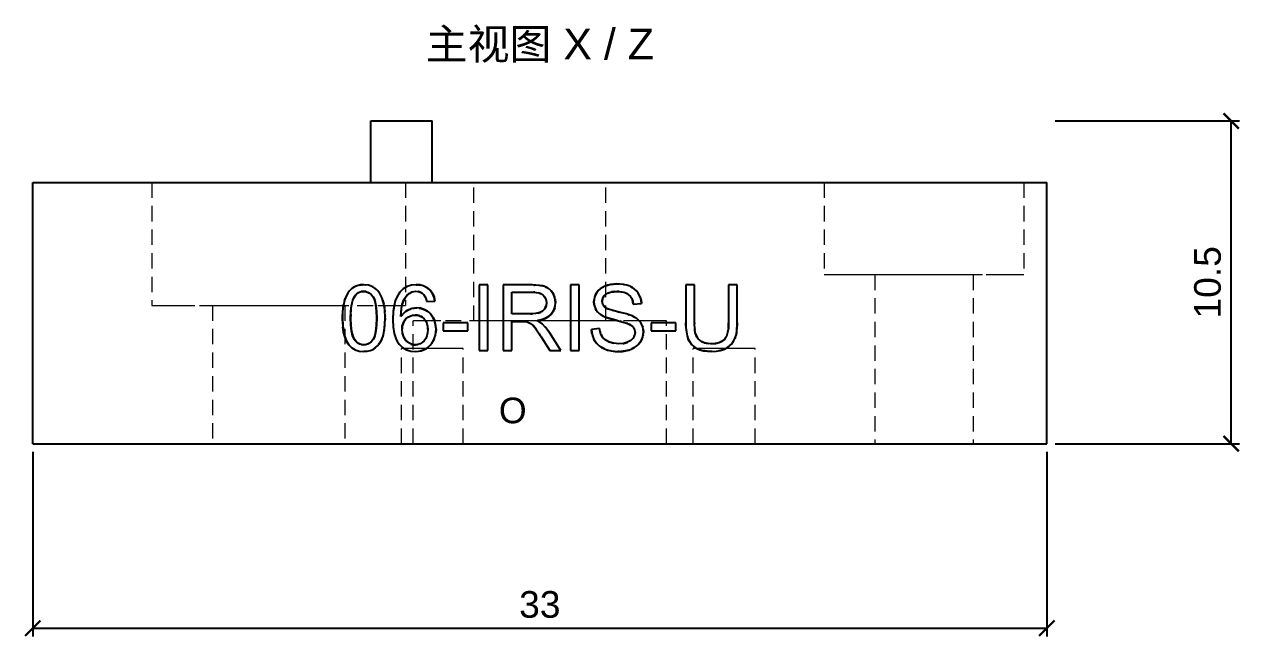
# Model space of a CAD drawing. Header units: millimetres. Extents: x 6 to 223, y 21 to 91.
# Drawn here: x 36.89 to 76.44, y 51.81 to 71.73 of the extents above; entities that cross this region are included whole.
import ezdxf
from ezdxf.enums import TextEntityAlignment as Align

# ---------------------------------------------------------------- set-up
doc = ezdxf.new("R2010")
doc.units = ezdxf.units.MM
doc.linetypes.add('WP_HIDDEN', pattern=[2.3, 1.5, -0.8])
for name, color, linetype, lineweight in [('ANNOTATIONS', 7, 'CONTINUOUS', 18), ('DIMENSIONS', 7, 'CONTINUOUS', 18), ('HIDDEN', 7, 'WP_HIDDEN', 13), ('VISIBLE', 7, 'CONTINUOUS', 25)]:
    doc.layers.add(name, color=color, linetype=linetype, lineweight=lineweight)
doc.styles.add('CJK', font='Arial Unicode.ttf')
doc.styles.add('OpenSansCondensed-Light', font='OpenSansCondensed-Light.ttf')
doc.dimstyles.new('EZDXF', dxfattribs={"dimtxt": 0.25, "dimasz": 0.175, "dimexe": 0.375, "dimexo": 0.125, "dimgap": 0.1, "dimtad": 1, "dimlfac": 100, "dimzin": 12, "dimdsep": 46, "dimtxsty": 'OpenSansCondensed-Light', "dimblk": 'ARCHTICK', "dimcen": 2.5, "dimazin": 3, "dimtfac": 0.5, "dimtmove": 2, "dimatfit": 3})

# ---------------------------------------------------------------- blocks, each defined once
blk = doc.blocks.new('_ARCHTICK')
at = {"color": 0, "linetype": 'BYBLOCK', "const_width": 0.15}
blk.add_lwpolyline([(-0.5, -0.5), (0.5, 0.5)], dxfattribs=at)

msp = doc.modelspace()

# ---------------------------------------------------------------- linework, layer by layer
at = {"layer": 'HIDDEN', "ltscale": 0.333333}
for p, q in [((41.04167, 66.58333), (41.04167, 62.58333)), ((48.16667, 66.58333), (50.16667, 66.58333)), ((49.29167, 66.58333), (49.29167, 62.58333)), ((51.51667, 62.08333), (51.51667, 66.58333)), ((55.81667, 62.08333), (55.81667, 66.58333)), ((62.91667, 66.58333), (62.91667, 63.58333)), ((69.41667, 66.58333), (69.41667, 63.58333)), ((64.56667, 63.58333), (64.56667, 58.08333)), ((67.76667, 63.58333), (67.76667, 58.08333)), ((43.01667, 62.58333), (43.01667, 58.08333)), ((47.31667, 62.58333), (47.31667, 58.08333)), ((49.54167, 58.08333), (49.54167, 62.08333)), ((57.79167, 58.08333), (57.79167, 62.08333)), ((49.16167, 58.08333), (49.16167, 61.18333)), ((51.17167, 58.08333), (51.17167, 61.18333)), ((58.66167, 58.08333), (58.66167, 61.18333)), ((60.67167, 58.08333), (60.67167, 61.18333))]:
    msp.add_line(p, q, dxfattribs=at)
for points in [[(41.04167, 66.58333), (41.14509, 66.58333), (41.45017, 66.58333), (41.94161, 66.58333), (42.59477, 66.58333), (43.3769, 66.58333), (44.24877, 66.58333), (45.16667, 66.58333), (46.08457, 66.58333), (46.95644, 66.58333), (47.73856, 66.58333), (48.39172, 66.58333), (48.88316, 66.58333), (49.18824, 66.58333), (49.29167, 66.58333)], [(55.81667, 66.58333), (55.76276, 66.58333), (55.60375, 66.58333), (55.3476, 66.58333), (55.00717, 66.58333), (54.59952, 66.58333), (54.14509, 66.58333), (53.66667, 66.58333), (53.18825, 66.58333), (52.73382, 66.58333), (52.32616, 66.58333), (51.98573, 66.58333), (51.72958, 66.58333), (51.57057, 66.58333), (51.51667, 66.58333)], [(62.91667, 66.58333), (62.99815, 66.58333), (63.23852, 66.58333), (63.62571, 66.58333), (64.14032, 66.58333), (64.75654, 66.58333), (65.44347, 66.58333), (66.16667, 66.58333), (66.88986, 66.58333), (67.57679, 66.58333), (68.19301, 66.58333), (68.70762, 66.58333), (69.09482, 66.58333), (69.33518, 66.58333), (69.41667, 66.58333)], [(62.91667, 63.58333), (62.99815, 63.58333), (63.23852, 63.58333), (63.62571, 63.58333), (64.14032, 63.58333), (64.75654, 63.58333), (65.44347, 63.58333), (66.16667, 63.58333), (66.88986, 63.58333), (67.57679, 63.58333), (68.19301, 63.58333), (68.70762, 63.58333), (69.09482, 63.58333), (69.33518, 63.58333), (69.41667, 63.58333)], [(64.56667, 63.58333), (64.60678, 63.58333), (64.72512, 63.58333), (64.91574, 63.58333), (65.16908, 63.58333), (65.47245, 63.58333), (65.81063, 63.58333), (66.16667, 63.58333), (66.5227, 63.58333), (66.86088, 63.58333), (67.16425, 63.58333), (67.4176, 63.58333), (67.60822, 63.58333), (67.72655, 63.58333), (67.76667, 63.58333)], [(47.33508, 62.81824), (47.40956, 62.96913)], [(47.41402, 62.97617), (47.47742, 63.06041), (47.55064, 63.13096)], [(47.55064, 63.13096), (47.66242, 63.20072), (47.79204, 63.24232)], [(47.85453, 63.03157), (47.75445, 62.99188), (47.67023, 62.91888)], [(47.84665, 63.25082), (47.86707, 63.25287)], [(47.89548, 63.25478), (47.93593, 63.25576)], [(47.93593, 63.25576), (47.9829, 63.25442)], [(47.98942, 63.25401), (48.01803, 63.25155)], [(48.21413, 62.89873), (48.12008, 62.98463), (48.06786, 63.01268), (48.01218, 63.03081)], [(48.0182, 63.25153), (48.13321, 63.22893), (48.23632, 63.18683)], [(48.23632, 63.18683), (48.30217, 63.14561)], [(48.31731, 63.13419), (48.38999, 63.06622)], [(48.44965, 62.98802), (48.53082, 62.82914)], [(48.88355, 62.11513), (48.89779, 62.40246), (48.94051, 62.64771), (48.97255, 62.75456), (49.01171, 62.85088), (49.05799, 62.93668), (49.11139, 63.01196)], [(49.11139, 63.01196), (49.21941, 63.11862), (49.34467, 63.19481), (49.48716, 63.24052), (49.64688, 63.25576)], [(49.36422, 62.93173), (49.36069, 62.92836)], [(49.47734, 63.0097), (49.41179, 62.97133)], [(49.63091, 63.04099), (49.52552, 63.02709)], [(49.70963, 63.03316), (49.63091, 63.04099)], [(49.68735, 63.25482), (49.71889, 63.2527)], [(49.78532, 63.24384), (49.79815, 63.24137)], [(49.79816, 63.24137), (49.8142, 63.23791)], [(49.82726, 63.23477), (49.92013, 63.20307)], [(49.89213, 62.92924), (49.83209, 62.98091)], [(49.9742, 62.76898), (49.91854, 62.89495)], [(50.16969, 62.97893), (50.18069, 62.95888)], [(53.41706, 63.24705), (53.47177, 63.2465)], [(53.46885, 63.01123), (53.42867, 63.01196)], [(53.49052, 63.24603), (53.62112, 63.23805)], [(53.62638, 62.98959), (53.50769, 63.00897)], [(53.77478, 62.91473), (53.70237, 62.96208)], [(53.74367, 63.21996), (53.84952, 63.18973)], [(53.82761, 62.85598), (53.77478, 62.91473)], [(53.9431, 63.14074), (53.9805, 63.1123)], [(54.01742, 63.07748), (54.02691, 63.06722)], [(54.11793, 62.92802), (54.13246, 62.89433)], [(55.43062, 62.76066), (55.44505, 62.83622), (55.47046, 62.90926)], [(55.60621, 63.10051), (55.71215, 63.17554)], [(55.73716, 63.18877), (55.7854, 63.21077)], [(55.81515, 62.94158), (55.74954, 62.87393)], [(55.88946, 62.98579), (55.81515, 62.94158)], [(56.00458, 63.02008), (55.91361, 62.99553)], [(56.18738, 63.03518), (56.08467, 63.03092)], [(56.55816, 62.93215), (56.49766, 62.97222), (56.42575, 63.00247), (56.34243, 63.0229), (56.24771, 63.03352)], [(56.2563, 63.28103), (56.39117, 63.26557)], [(56.41947, 63.26021), (56.59299, 63.20715)], [(56.67951, 62.75061), (56.63039, 62.85237), (56.55816, 62.93215)], [(56.59299, 63.20715), (56.62988, 63.19042)], [(56.66768, 63.17058), (56.78654, 63.08356)], [(56.78842, 63.08177), (56.87089, 62.98294)], [(56.87089, 62.98294), (56.93367, 62.85986)], [(41.04167, 62.58333), (41.14509, 62.58333), (41.45017, 62.58333), (41.94161, 62.58333), (42.59477, 62.58333), (43.3769, 62.58333), (44.24877, 62.58333), (45.16667, 62.58333), (46.08457, 62.58333), (46.95644, 62.58333), (47.73856, 62.58333), (48.39172, 62.58333), (48.88316, 62.58333), (49.18824, 62.58333), (49.29167, 62.58333)], [(43.01667, 62.58333), (43.07057, 62.58333), (43.22958, 62.58333), (43.48573, 62.58333), (43.82616, 62.58333), (44.23382, 62.58333), (44.68825, 62.58333), (45.16667, 62.58333), (45.64509, 62.58333), (46.09952, 62.58333), (46.50717, 62.58333), (46.8476, 62.58333), (47.10375, 62.58333), (47.26276, 62.58333), (47.31667, 62.58333)], [(47.24411, 62.28187), (47.27131, 62.57531)], [(47.27592, 62.60185), (47.30735, 62.73629)], [(47.54119, 62.59224), (47.52269, 62.4515), (47.51268, 62.29003)], [(47.60892, 62.82285), (47.57583, 62.73762), (47.54952, 62.63585)], [(48.53082, 62.82913), (48.55961, 62.74868)], [(48.59135, 62.63052), (48.60786, 62.53611)], [(48.61178, 62.50639), (48.6205, 62.41984)], [(49.17282, 62.55467), (49.15868, 62.46617)], [(49.18111, 62.59318), (49.17317, 62.55643)], [(49.56171, 62.49195), (49.58119, 62.49474)], [(49.65994, 62.49969), (49.7403, 62.49492)], [(49.99081, 62.70576), (49.98125, 62.74439)], [(53.86124, 62.79387), (53.83975, 62.8373)], [(53.86682, 62.55661), (53.88434, 62.66658)], [(53.88434, 62.66658), (53.86872, 62.7729)], [(54.14491, 62.8597), (54.16313, 62.78895)], [(54.17458, 62.66658), (54.16929, 62.58312), (54.15342, 62.5048)], [(55.47478, 62.48068), (55.43737, 62.59157)], [(55.69833, 62.71592), (55.70487, 62.65467), (55.72448, 62.59985)], [(55.74954, 62.87393), (55.70961, 62.79429)], [(56.93729, 62.85003), (56.94366, 62.83132)], [(56.95627, 62.7868), (56.96009, 62.77023)], [(56.9601, 62.77021), (56.96228, 62.75974)], [(48.62339, 62.37971), (48.62404, 62.36923)], [(48.62404, 62.36921), (48.62789, 62.28347)], [(48.62922, 62.22413), (48.6296, 62.16882)], [(49.08962, 61.3235), (49.04132, 61.38841), (48.99947, 61.46305), (48.93507, 61.6415), (48.89643, 61.85886), (48.88355, 62.11513)], [(49.14332, 62.21671), (49.16547, 62.24864)], [(49.15239, 62.40855), (49.14422, 62.26692)], [(49.18165, 62.26986), (49.24748, 62.34124), (49.321, 62.3991)], [(49.6077, 62.26895), (49.52253, 62.26102), (49.44407, 62.23721), (49.37233, 62.19753), (49.3073, 62.14197)], [(49.46633, 62.46869), (49.54244, 62.48854)], [(49.78582, 62.23044), (49.747, 62.24651)], [(49.90374, 62.14197), (49.84447, 62.19512)], [(50.01905, 61.8535), (50.0066, 61.93866), (49.98323, 62.01512), (49.94894, 62.0829), (49.90374, 62.14197)], [(50.07591, 62.33597), (50.10473, 62.30741)], [(53.43295, 62.30967), (53.61771, 62.33427)], [(53.69918, 62.36366), (53.73936, 62.38652)], [(55.60786, 62.31336), (55.54886, 62.36985), (55.50169, 62.43221)], [(55.64254, 62.28677), (55.61234, 62.3097)], [(55.82586, 62.19194), (55.7288, 62.23412)], [(55.88974, 62.46676), (56.02443, 62.42151), (56.20552, 62.37562)], [(56.32645, 62.34724), (56.5472, 62.2872)], [(56.57163, 62.27941), (56.67643, 62.23993)], [(56.67643, 62.23993), (56.76508, 62.19314), (56.84102, 62.14038)], [(56.85332, 62.13026), (56.9507, 62.02298)], [(47.25728, 61.87238), (47.24335, 62.08419)], [(48.59536, 61.73349), (48.56512, 61.60428)], [(48.61941, 61.9154), (48.603, 61.77844)], [(48.62826, 62.07269), (48.61941, 61.91541)], [(49.18395, 61.80893), (49.18999, 61.72254)], [(49.18999, 61.72252), (49.19649, 61.68521)], [(57.79167, 62.08333), (57.68824, 62.08333), (57.38316, 62.08333), (56.89172, 62.08333), (56.23856, 62.08333), (55.45644, 62.08333), (54.58457, 62.08333), (53.66667, 62.08333), (52.74877, 62.08333), (51.8769, 62.08333), (51.09477, 62.08333), (50.44161, 62.08333), (49.95017, 62.08333), (49.64509, 62.08333), (49.54167, 62.08333)], [(49.90229, 61.43162), (49.95435, 61.50436), (49.99153, 61.58907), (50.01385, 61.68576), (50.02128, 61.79442)], [(50.28185, 61.70298), (50.24949, 61.55456)], [(50.25005, 62.06517), (50.27874, 61.94364), (50.2883, 61.81038)], [(55.81667, 62.08333), (55.76276, 62.08333), (55.60375, 62.08333), (55.3476, 62.08333), (55.00717, 62.08333), (54.59952, 62.08333), (54.14509, 62.08333), (53.66667, 62.08333), (53.18825, 62.08333), (52.73382, 62.08333), (52.32616, 62.08333), (51.98573, 62.08333), (51.72958, 62.08333), (51.57057, 62.08333), (51.51667, 62.08333)], [(53.15223, 62.06302), (53.08184, 62.06434)], [(53.17317, 62.06194), (53.16934, 62.06217)], [(53.2007, 62.05974), (53.1968, 62.06012)], [(53.23857, 62.05418), (53.209, 62.05884)], [(53.26462, 62.0468), (53.23857, 62.05418)], [(53.33238, 62.01792), (53.28167, 62.04086)], [(53.43166, 61.94432), (53.367, 61.99758)], [(53.45849, 61.91641), (53.43167, 61.94431)], [(53.65769, 61.64706), (53.55903, 61.79007)], [(53.61529, 62.09366), (53.57524, 62.08755)], [(53.65609, 62.04481), (53.66019, 62.04238)], [(53.66823, 62.03752), (53.68978, 62.02379)], [(53.69419, 62.02084), (53.6942, 62.02083)], [(53.70618, 62.01252), (53.71295, 62.00761)], [(53.74503, 61.98162), (53.83416, 61.89051)], [(53.85885, 61.86182), (53.87638, 61.84046)], [(53.87638, 61.84046), (53.88407, 61.83084)], [(55.61126, 61.82634), (55.62418, 61.74844)], [(55.63341, 61.71119), (55.64615, 61.67087)], [(56.27845, 62.0671), (56.19293, 62.0884)], [(56.48865, 62.00817), (56.33335, 62.05292)], [(56.57265, 61.9744), (56.51825, 61.99758)], [(56.63809, 61.93734), (56.61883, 61.94964)], [(56.68334, 61.90121), (56.67926, 61.90503)], [(56.74357, 61.8161), (56.70981, 61.87205)], [(56.76542, 61.73712), (56.76091, 61.76341)], [(56.9507, 62.02298), (57.00878, 61.90752)], [(57.01948, 61.87327), (57.03323, 61.80684)], [(58.42896, 61.78746), (58.41953, 61.92361)], [(58.48367, 61.52507), (58.4506, 61.64621), (58.42896, 61.78746)], [(58.69967, 61.979), (58.70448, 61.85937)], [(58.71044, 61.79383), (58.73543, 61.65771)], [(59.70402, 61.51085), (59.7394, 61.57352), (59.76758, 61.65035), (59.80235, 61.84649)], [(60.08171, 61.80455), (60.07082, 61.71591)], [(47.45268, 61.30391), (47.42801, 61.33724)], [(47.65763, 61.43958), (47.75066, 61.35362), (47.80206, 61.32545), (47.85674, 61.30715)], [(48.01512, 61.30719), (48.06981, 61.32557), (48.12124, 61.35388), (48.2143, 61.44026)], [(48.41904, 61.30766), (48.32267, 61.20886)], [(48.55268, 61.5644), (48.52026, 61.47975)], [(49.62221, 61.08333), (49.46648, 61.09834), (49.3258, 61.14338), (49.20018, 61.21843), (49.08962, 61.3235)], [(49.21193, 61.62602), (49.24127, 61.55062)], [(49.25959, 61.51476), (49.31704, 61.43394)], [(49.43665, 61.34275), (49.48356, 61.32213)], [(49.69713, 61.30634), (49.77427, 61.33271), (49.84508, 61.37726)], [(50.17553, 61.38992), (50.08191, 61.26763), (49.96469, 61.17476)], [(50.20196, 61.43815), (50.17553, 61.38992)], [(50.24435, 61.53901), (50.23307, 61.50814)], [(53.7131, 61.56223), (53.69121, 61.59605)], [(55.41695, 61.50097), (55.38417, 61.58107), (55.36135, 61.66535)], [(55.42226, 61.49023), (55.42031, 61.49413)], [(55.53399, 61.3298), (55.51442, 61.35164)], [(55.64801, 61.66574), (55.6499, 61.66066)], [(55.65133, 61.65693), (55.65803, 61.64046)], [(55.75323, 61.50078), (55.76845, 61.48704)], [(55.77608, 61.48062), (55.78327, 61.47482)], [(55.78329, 61.47481), (55.7885, 61.47076)], [(55.80244, 61.46047), (55.9131, 61.39897)], [(56.07504, 61.35016), (56.23962, 61.33584)], [(56.23962, 61.33584), (56.38411, 61.34664)], [(56.39845, 61.34906), (56.41289, 61.35177)], [(56.43595, 61.35673), (56.44407, 61.35867)], [(56.52405, 61.38373), (56.62108, 61.43322)], [(56.63037, 61.43961), (56.63369, 61.442)], [(56.72923, 61.54891), (56.74153, 61.57337)], [(56.75231, 61.60084), (56.76785, 61.69719)], [(57.02743, 61.60449), (56.99951, 61.51138)], [(57.03533, 61.65321), (57.02969, 61.616)], [(58.62533, 61.29381), (58.5388, 61.40542)], [(58.79291, 61.5308), (58.82661, 61.4882)], [(58.84116, 61.47315), (58.92795, 61.4084)], [(59.00373, 61.37375), (59.01257, 61.37066)], [(59.14984, 61.34151), (59.23487, 61.33729)], [(60.01851, 61.50853), (59.98406, 61.4345), (59.93988, 61.36633), (59.88598, 61.30402), (59.82237, 61.24756)], [(60.05244, 61.62019), (60.0331, 61.55006)], [(47.93593, 61.08333), (47.79036, 61.09712), (47.66129, 61.13848), (47.54873, 61.20741), (47.45268, 61.30391)], [(48.05431, 61.09218), (48.02154, 61.08784)], [(48.2577, 61.16337), (48.16174, 61.11886), (48.05433, 61.09218)], [(51.17167, 61.18333), (51.14647, 61.18333), (51.07214, 61.18333), (50.95241, 61.18333), (50.79327, 61.18333), (50.60272, 61.18333), (50.3903, 61.18333), (50.16667, 61.18333), (49.94303, 61.18333), (49.73061, 61.18333), (49.54006, 61.18333), (49.38093, 61.18333), (49.26119, 61.18333), (49.18686, 61.18333), (49.16167, 61.18333)], [(49.76781, 61.09772), (49.62221, 61.08333)], [(49.96469, 61.17476), (49.90253, 61.14177)], [(55.66078, 61.22462), (55.60138, 61.26733)], [(55.96985, 61.10754), (55.86425, 61.133), (55.76871, 61.1675)], [(56.2057, 61.08391), (55.9929, 61.10341)], [(56.30829, 61.08461), (56.25268, 61.08333)], [(56.46022, 61.10243), (56.46022, 61.10243)], [(56.66264, 61.16678), (56.56661, 61.12959)], [(56.80569, 61.25252), (56.72784, 61.20035)], [(58.67943, 61.24583), (58.63463, 61.28468)], [(60.67167, 61.18333), (60.64647, 61.18333), (60.57214, 61.18333), (60.45241, 61.18333), (60.29327, 61.18333), (60.10272, 61.18333), (59.8903, 61.18333), (59.66667, 61.18333), (59.44303, 61.18333), (59.23061, 61.18333), (59.04006, 61.18333), (58.88093, 61.18333), (58.76119, 61.18333), (58.68686, 61.18333), (58.66167, 61.18333)], [(58.89899, 61.13233), (58.77049, 61.18637)], [(58.97718, 61.11139), (58.91336, 61.12791)], [(59.49645, 61.10407), (59.38318, 61.08852), (59.25954, 61.08333)], [(59.75657, 61.20161), (59.68311, 61.16219)], [(43.01667, 58.08333), (43.07057, 58.08333), (43.22958, 58.08333), (43.48573, 58.08333), (43.82616, 58.08333), (44.23382, 58.08333), (44.68825, 58.08333), (45.16667, 58.08333), (45.64509, 58.08333), (46.09952, 58.08333), (46.50717, 58.08333), (46.8476, 58.08333), (47.10375, 58.08333), (47.26276, 58.08333), (47.31667, 58.08333)], [(51.17167, 58.08333), (51.14647, 58.08333), (51.07214, 58.08333), (50.95241, 58.08333), (50.79327, 58.08333), (50.60272, 58.08333), (50.3903, 58.08333), (50.16667, 58.08333), (49.94303, 58.08333), (49.73061, 58.08333), (49.54006, 58.08333), (49.38093, 58.08333), (49.26119, 58.08333), (49.18686, 58.08333), (49.16167, 58.08333)], [(57.79167, 58.08333), (57.68824, 58.08333), (57.38316, 58.08333), (56.89172, 58.08333), (56.23856, 58.08333), (55.45644, 58.08333), (54.58457, 58.08333), (53.66667, 58.08333), (52.74877, 58.08333), (51.8769, 58.08333), (51.09477, 58.08333), (50.44161, 58.08333), (49.95017, 58.08333), (49.64509, 58.08333), (49.54167, 58.08333)], [(60.67167, 58.08333), (60.64647, 58.08333), (60.57214, 58.08333), (60.45241, 58.08333), (60.29327, 58.08333), (60.10272, 58.08333), (59.8903, 58.08333), (59.66667, 58.08333), (59.44303, 58.08333), (59.23061, 58.08333), (59.04006, 58.08333), (58.88093, 58.08333), (58.76119, 58.08333), (58.68686, 58.08333), (58.66167, 58.08333)], [(64.56667, 58.08333), (64.60678, 58.08333), (64.72512, 58.08333), (64.91574, 58.08333), (65.16908, 58.08333), (65.47245, 58.08333), (65.81063, 58.08333), (66.16667, 58.08333), (66.5227, 58.08333), (66.86088, 58.08333), (67.16425, 58.08333), (67.4176, 58.08333), (67.60822, 58.08333), (67.72655, 58.08333), (67.76667, 58.08333)]]:
    msp.add_lwpolyline(points, dxfattribs=at)
at = {"layer": 'VISIBLE'}
for p, q in [((48.16667, 66.58333), (48.16667, 68.58333)), ((48.16667, 68.58333), (50.16667, 68.58333)), ((50.16667, 66.58333), (50.16667, 68.58333)), ((37.16667, 58.08333), (37.16667, 66.58333)), ((37.16667, 66.58333), (70.16667, 66.58333)), ((70.16667, 58.08333), (70.16667, 66.58333)), ((51.97313, 63.24705), (51.6916, 63.24705)), ((51.6916, 63.24705), (51.6916, 61.11961)), ((51.97313, 61.11961), (51.97313, 63.24705)), ((53.41706, 63.24705), (52.47379, 63.24705)), ((52.47379, 63.24705), (52.47379, 61.11961)), ((52.75532, 62.30814), (52.75532, 63.01196)), ((52.75532, 63.01196), (53.42867, 63.01196)), ((54.94516, 63.24705), (54.66363, 63.24705)), ((54.66363, 63.24705), (54.66363, 61.11961)), ((54.94516, 61.11961), (54.94516, 63.24705)), ((58.69938, 63.24705), (58.41785, 63.24705)), ((58.41785, 63.24705), (58.41785, 62.0179)), ((58.69938, 62.01935), (58.69938, 63.24705)), ((60.09107, 63.24705), (59.80954, 63.24705)), ((59.80954, 63.24705), (59.80954, 62.01935)), ((60.09107, 62.0179), (60.09107, 63.24705)), ((49.99081, 62.70576), (50.25057, 62.72608)), ((56.70545, 62.6274), (56.97537, 62.64771)), ((53.36047, 62.30814), (52.75532, 62.30814)), ((51.32155, 62.0208), (50.51904, 62.0208)), ((50.51904, 62.0208), (50.51904, 61.75814)), ((50.51904, 61.75814), (51.32155, 61.75814)), ((51.32155, 61.75814), (51.32155, 62.0208)), ((52.75532, 61.11961), (52.75532, 62.06434)), ((52.75532, 62.06434), (53.08184, 62.06434)), ((55.61126, 61.82634), (55.34569, 61.80312)), ((58.09134, 62.0208), (57.28883, 62.0208)), ((57.28883, 62.0208), (57.28883, 61.75814)), ((57.28883, 61.75814), (58.09134, 61.75814)), ((58.09134, 61.75814), (58.09134, 62.0208)), ((53.7131, 61.56223), (53.99464, 61.11961)), ((54.34872, 61.11961), (53.97867, 61.69864)), ((51.6916, 61.11961), (51.97313, 61.11961)), ((52.47379, 61.11961), (52.75532, 61.11961)), ((53.99464, 61.11961), (54.34872, 61.11961)), ((54.66363, 61.11961), (54.94516, 61.11961)), ((37.16667, 58.08333), (70.16667, 58.08333))]:
    msp.add_line(p, q, dxfattribs=at)
for points in [[(47.55064, 63.13096), (47.47807, 63.06115), (47.41543, 62.97836), (47.36275, 62.88313), (47.3199, 62.77614)], [(47.40956, 62.96913), (47.41402, 62.97617)], [(47.93593, 63.25576), (47.82602, 63.24814), (47.72474, 63.22496), (47.63276, 63.1859), (47.55064, 63.13096)], [(47.64569, 62.88716), (47.70362, 62.95355), (47.77107, 63.00136), (47.84772, 63.03004), (47.93303, 63.03953)], [(47.67023, 62.91888), (47.64569, 62.88716)], [(47.79204, 63.24232), (47.84665, 63.25082)], [(47.93303, 63.03953), (47.85453, 63.03157)], [(47.86707, 63.25287), (47.89548, 63.25478)], [(48.01218, 63.03081), (47.93303, 63.03953)], [(47.93303, 63.03953), (48.02101, 63.02866), (48.10159, 62.99592), (48.17419, 62.94167), (48.2385, 62.86684)], [(48.23632, 63.18683), (48.09611, 63.23865), (47.93593, 63.25576)], [(47.9829, 63.25442), (47.98942, 63.25401)], [(48.01803, 63.25155), (48.0182, 63.25153)], [(48.2385, 62.86684), (48.21413, 62.89873)], [(48.44965, 62.98802), (48.35436, 63.10255), (48.23632, 63.18683)], [(48.30217, 63.14561), (48.31731, 63.13419)], [(48.38999, 63.06622), (48.44965, 62.98802)], [(48.58171, 62.67166), (48.52513, 62.84306), (48.44965, 62.98802)], [(49.11139, 63.01196), (49.05267, 62.92795), (49.00369, 62.83332), (48.96408, 62.72948), (48.93325, 62.61777), (48.89509, 62.37568), (48.88355, 62.11513)], [(49.64688, 63.25576), (49.4894, 63.24097), (49.34608, 63.19545), (49.21949, 63.11868), (49.11139, 63.01196)], [(49.21733, 62.70866), (49.25577, 62.78917), (49.30099, 62.85999), (49.353, 62.9208), (49.41179, 62.97133)], [(49.36069, 62.92836), (49.281, 62.83119), (49.21733, 62.70866)], [(49.41179, 62.97133), (49.36422, 62.93173)], [(49.41179, 62.97133), (49.51383, 63.0236), (49.63091, 63.04099)], [(49.52552, 63.02709), (49.47734, 63.0097)], [(49.63091, 63.04099), (49.70533, 63.03403), (49.77383, 63.01306), (49.83616, 62.97807), (49.89213, 62.92924)], [(50.05829, 63.115), (49.9717, 63.17701), (49.87375, 63.22108), (49.76517, 63.2472), (49.64688, 63.25576)], [(49.64688, 63.25576), (49.68735, 63.25482)], [(49.83209, 62.98091), (49.77357, 63.01317), (49.70963, 63.03316)], [(49.71889, 63.2527), (49.78532, 63.24384)], [(49.79815, 63.24137), (49.79816, 63.24137)], [(49.8142, 63.23791), (49.82726, 63.23477)], [(49.89213, 62.92924), (49.94909, 62.8377), (49.99081, 62.70576)], [(49.91854, 62.89495), (49.89213, 62.92924)], [(49.92013, 63.20307), (49.99263, 63.16433), (50.05829, 63.115)], [(50.25057, 62.72608), (50.22701, 62.84195), (50.18722, 62.94599), (50.13094, 63.03725), (50.05829, 63.115)], [(50.05829, 63.115), (50.11957, 63.05163), (50.16969, 62.97893)], [(50.18069, 62.95888), (50.22464, 62.85001), (50.25057, 62.72608)], [(53.84952, 63.18973), (53.76391, 63.21553), (53.66234, 63.23338), (53.41706, 63.24705)], [(53.42867, 63.01196), (53.53644, 63.00618), (53.63084, 62.98839), (53.71062, 62.95801), (53.77478, 62.91473)], [(53.50769, 63.00897), (53.46885, 63.01123)], [(53.47177, 63.2465), (53.49052, 63.24603)], [(53.62112, 63.23805), (53.74367, 63.21996)], [(53.70237, 62.96208), (53.62638, 62.98959)], [(53.77478, 62.91473), (53.82268, 62.86281), (53.85699, 62.804), (53.87753, 62.7385), (53.88434, 62.66658)], [(54.08606, 62.98729), (54.03828, 63.05413), (53.98286, 63.11029), (53.91989, 63.15553), (53.84952, 63.18973)], [(53.84952, 63.18973), (53.9431, 63.14074)], [(53.9805, 63.1123), (54.01742, 63.07748)], [(54.02691, 63.06722), (54.08606, 62.98729)], [(54.17458, 62.66658), (54.16907, 62.75228), (54.15249, 62.83441), (54.1248, 62.9128), (54.08606, 62.98729)], [(54.08606, 62.98729), (54.11793, 62.92802)], [(54.13246, 62.89433), (54.14491, 62.8597)], [(55.51838, 62.99818), (55.47846, 62.92701), (55.44986, 62.85301), (55.43268, 62.77631), (55.42696, 62.69705)], [(55.47046, 62.90926), (55.51838, 62.99818)], [(55.7854, 63.21077), (55.70338, 63.17058), (55.63133, 63.12173), (55.56959, 63.06423), (55.51838, 62.99818)], [(55.51838, 62.99818), (55.60621, 63.10051)], [(55.69833, 62.71592), (55.70566, 62.77965), (55.72767, 62.83863), (55.76427, 62.89264), (55.81515, 62.94158)], [(55.71215, 63.17554), (55.73716, 63.18877)], [(56.17577, 63.28333), (55.97163, 63.26535), (55.87618, 63.24268), (55.7854, 63.21077)], [(55.7854, 63.21077), (55.87565, 63.24252), (55.97079, 63.26519), (56.17577, 63.28333)], [(55.81515, 62.94158), (55.88415, 62.98341), (55.97008, 63.01264), (56.07166, 63.02968), (56.18738, 63.03518)], [(55.91361, 62.99553), (55.88946, 62.98579)], [(56.08467, 63.03092), (56.00458, 63.02008)], [(56.59299, 63.20715), (56.49816, 63.24077), (56.3968, 63.26457), (56.17577, 63.28333)], [(56.17577, 63.28333), (56.2563, 63.28103)], [(56.18738, 63.03518), (56.29992, 63.02905), (56.39998, 63.01017), (56.48639, 62.97798), (56.55816, 62.93215)], [(56.24771, 63.03352), (56.18738, 63.03518)], [(56.39117, 63.26557), (56.41947, 63.26021)], [(56.55816, 62.93215), (56.61482, 62.87397), (56.65823, 62.80343), (56.68837, 62.72102), (56.70545, 62.6274)], [(56.87089, 62.98294), (56.81686, 63.05268), (56.75236, 63.11335), (56.67763, 63.16485), (56.59299, 63.20715)], [(56.62988, 63.19042), (56.66768, 63.17058)], [(56.78654, 63.08356), (56.78842, 63.08177)], [(56.97537, 62.64771), (56.96618, 62.73855), (56.94571, 62.82484), (56.91393, 62.90637), (56.87089, 62.98294)], [(47.3199, 62.77614), (47.28465, 62.64598), (47.26052, 62.50011), (47.24668, 62.34045), (47.24226, 62.16882)], [(47.27131, 62.57531), (47.27592, 62.60185)], [(47.30735, 62.73629), (47.3199, 62.77614)], [(47.3199, 62.77614), (47.33508, 62.81824)], [(47.51073, 62.16882), (47.5175, 62.38698), (47.53993, 62.58491), (47.58152, 62.75485), (47.61059, 62.82634), (47.64569, 62.88716)], [(47.54952, 62.63585), (47.54119, 62.59224)], [(47.64569, 62.88716), (47.60892, 62.82285)], [(48.36113, 62.16882), (48.35346, 62.40945), (48.33047, 62.60599), (48.29215, 62.75846), (48.2385, 62.86684)], [(48.2385, 62.86684), (48.27065, 62.81112), (48.29718, 62.74364), (48.3349, 62.57928), (48.35508, 62.38476), (48.36113, 62.16882)], [(48.53082, 62.82914), (48.53082, 62.82913)], [(48.55961, 62.74868), (48.58171, 62.67166)], [(48.6296, 62.16882), (48.61821, 62.4464), (48.58171, 62.67166)], [(48.58171, 62.67166), (48.59135, 62.63052)], [(48.60786, 62.53611), (48.61178, 62.50639)], [(49.14332, 62.21671), (49.16229, 62.49273), (49.18499, 62.60908), (49.21733, 62.70866)], [(49.17317, 62.55643), (49.17282, 62.55467)], [(49.21733, 62.70866), (49.18111, 62.59318)], [(49.65994, 62.49969), (49.51366, 62.48226), (49.37405, 62.43004)], [(49.58119, 62.49474), (49.65994, 62.49969)], [(50.10473, 62.30741), (50.00867, 62.39112), (49.90196, 62.45153), (49.78535, 62.48774), (49.65994, 62.49969)], [(49.7403, 62.49492), (49.83273, 62.4763), (49.91947, 62.44359), (50.00053, 62.39682), (50.07591, 62.33597)], [(49.98125, 62.74439), (49.9742, 62.76898)], [(53.83975, 62.8373), (53.82761, 62.85598)], [(53.88434, 62.66658), (53.87019, 62.56734), (53.82775, 62.47575)], [(53.82775, 62.47575), (53.86682, 62.55661)], [(53.86872, 62.7729), (53.86124, 62.79387)], [(54.02801, 62.28492), (54.09218, 62.36707), (54.13812, 62.45843), (54.16554, 62.5585), (54.17458, 62.66658)], [(54.15342, 62.5048), (54.1048, 62.38802), (54.02801, 62.28492)], [(54.16313, 62.78895), (54.17458, 62.66658)], [(55.42696, 62.69705), (55.43062, 62.76066)], [(55.42696, 62.69705), (55.44561, 62.55768), (55.50169, 62.43221)], [(55.43737, 62.59157), (55.42696, 62.69705)], [(55.70961, 62.79429), (55.69833, 62.71592)], [(55.78105, 62.52726), (55.74487, 62.56679), (55.71899, 62.61147), (55.70348, 62.66122), (55.69833, 62.71592)], [(55.72448, 62.59985), (55.78105, 62.52726)], [(55.74954, 62.87393), (55.74954, 62.87393)], [(56.20552, 62.37562), (55.93765, 62.44888), (55.8429, 62.48759), (55.78105, 62.52726)], [(55.78105, 62.52726), (55.82467, 62.49716), (55.88974, 62.46676)], [(56.70545, 62.6274), (56.67951, 62.75061)], [(56.93367, 62.85986), (56.93729, 62.85003)], [(56.94366, 62.83132), (56.95627, 62.7868)], [(56.96009, 62.77023), (56.9601, 62.77021)], [(56.96228, 62.75974), (56.97537, 62.64771)], [(47.24226, 62.16882), (47.24411, 62.28187)], [(47.24226, 62.16882), (47.2529, 61.91618), (47.28807, 61.68218), (47.31652, 61.57454), (47.35308, 61.47471), (47.39833, 61.38405), (47.45268, 61.30391)], [(47.24335, 62.08419), (47.24226, 62.16882)], [(47.51268, 62.29003), (47.51073, 62.16882)], [(47.51073, 62.16882), (47.51839, 61.92879), (47.54139, 61.73256), (47.57971, 61.58014), (47.63336, 61.47153)], [(47.63336, 61.47153), (47.60123, 61.52736), (47.57471, 61.59485), (47.53698, 61.75906), (47.51679, 61.95326), (47.51073, 62.16882)], [(48.2385, 61.47225), (48.29215, 61.58109), (48.33047, 61.73347), (48.35346, 61.92938), (48.36113, 62.16882)], [(48.36113, 62.16882), (48.35506, 61.95364), (48.33484, 61.75975), (48.29711, 61.59571), (48.2706, 61.52819), (48.2385, 61.47225)], [(48.55268, 61.5644), (48.58758, 61.69423), (48.61149, 61.83947), (48.62521, 61.99824), (48.6296, 62.16882)], [(48.6205, 62.41984), (48.62339, 62.37971)], [(48.62404, 62.36923), (48.62404, 62.36921)], [(48.62789, 62.28347), (48.62922, 62.22413)], [(48.6296, 62.16882), (48.62826, 62.07269)], [(48.88355, 62.11513), (48.89418, 61.88073), (48.92908, 61.66549), (48.99295, 61.47679), (49.03703, 61.39515), (49.08962, 61.3235)], [(49.37405, 62.43004), (49.30827, 62.39043), (49.24785, 62.34158), (49.14332, 62.21671)], [(49.14422, 62.26692), (49.14332, 62.21671)], [(49.15868, 62.46617), (49.15239, 62.40855)], [(49.16547, 62.24864), (49.18165, 62.26986)], [(49.3073, 62.14197), (49.25333, 62.07354), (49.21479, 61.99522), (49.19166, 61.90702), (49.18395, 61.80893)], [(49.18395, 61.80893), (49.19151, 61.90612), (49.21448, 61.9944), (49.2531, 62.07317), (49.3073, 62.14197)], [(49.3073, 62.14197), (49.37219, 62.19743), (49.44407, 62.23721), (49.5227, 62.26105), (49.6077, 62.26895)], [(49.321, 62.3991), (49.37405, 62.43004)], [(49.37405, 62.43004), (49.46633, 62.46869)], [(49.54244, 62.48854), (49.56171, 62.49195)], [(49.747, 62.24651), (49.68004, 62.26334), (49.6077, 62.26895)], [(49.6077, 62.26895), (49.69285, 62.26107), (49.77083, 62.23726), (49.84122, 62.19748), (49.90374, 62.14197)], [(49.84447, 62.19512), (49.78582, 62.23044)], [(49.90374, 62.14197), (49.9556, 62.07189), (49.99238, 61.99017), (50.01415, 61.89742), (50.02128, 61.79442)], [(50.2883, 61.81038), (50.27722, 61.95336), (50.24319, 62.08488), (50.18562, 62.20331), (50.10473, 62.30741)], [(50.10473, 62.30741), (50.19094, 62.1946), (50.25005, 62.06517)], [(53.66231, 62.34804), (53.53079, 62.3179), (53.36047, 62.30814)], [(53.36047, 62.30814), (53.43295, 62.30967)], [(53.57524, 62.08755), (53.714, 62.11453), (53.83701, 62.15598), (53.94226, 62.21267), (54.02801, 62.28492)], [(54.02801, 62.28492), (53.95091, 62.21861), (53.85642, 62.16463), (53.74455, 62.12298), (53.61529, 62.09366)], [(53.61771, 62.33427), (53.66231, 62.34804)], [(53.82775, 62.47575), (53.75799, 62.39985), (53.66231, 62.34804)], [(53.66231, 62.34804), (53.69918, 62.36366)], [(53.73936, 62.38652), (53.7884, 62.42669), (53.82775, 62.47575)], [(55.50169, 62.43221), (55.47478, 62.48068)], [(55.50169, 62.43221), (55.5442, 62.37515), (55.59636, 62.3231), (55.7288, 62.23412)], [(55.61234, 62.3097), (55.60786, 62.31336)], [(55.7288, 62.23412), (55.64254, 62.28677)], [(55.7288, 62.23412), (55.89658, 62.16769), (56.13949, 62.10134)], [(56.13949, 62.10134), (55.82586, 62.19194)], [(56.13949, 62.10134), (56.37399, 62.04206), (56.51825, 61.99758)], [(56.19293, 62.0884), (56.13949, 62.10134)], [(56.67643, 62.23993), (56.48497, 62.3057), (56.20552, 62.37562)], [(56.20552, 62.37562), (56.32645, 62.34724)], [(56.5472, 62.2872), (56.57163, 62.27941)], [(56.9507, 62.02298), (56.8998, 62.08638), (56.83685, 62.14369), (56.76223, 62.19486), (56.67643, 62.23993)], [(56.84102, 62.14038), (56.85332, 62.13026)], [(47.42801, 61.33724), (47.36749, 61.44273), (47.31887, 61.56709), (47.28213, 61.7103), (47.25728, 61.87238)], [(48.603, 61.77844), (48.59536, 61.73349)], [(48.61941, 61.91541), (48.61941, 61.9154)], [(49.24127, 61.55062), (49.19828, 61.67685), (49.18395, 61.80893)], [(49.18999, 61.72254), (49.18999, 61.72252)], [(50.02128, 61.79442), (50.01408, 61.68737), (49.99206, 61.5907), (49.95484, 61.50522), (49.90229, 61.43162)], [(50.02128, 61.79442), (50.01905, 61.8535)], [(50.20196, 61.43815), (50.23977, 61.526), (50.26677, 61.61744), (50.28294, 61.7123), (50.2883, 61.81038)], [(50.2883, 61.81038), (50.28185, 61.70298)], [(53.08184, 62.06434), (53.23857, 62.05418)], [(53.16934, 62.06217), (53.15223, 62.06302)], [(53.1968, 62.06012), (53.17317, 62.06194)], [(53.209, 62.05884), (53.2007, 62.05974)], [(53.23857, 62.05418), (53.30336, 62.03203), (53.367, 61.99758)], [(53.28167, 62.04086), (53.26462, 62.0468)], [(53.367, 61.99758), (53.33238, 62.01792)], [(53.367, 61.99758), (53.43467, 61.94133), (53.50994, 61.85536)], [(53.43167, 61.94431), (53.43166, 61.94432)], [(53.50994, 61.85536), (53.45849, 61.91641)], [(53.50994, 61.85536), (53.7131, 61.56223)], [(53.55903, 61.79007), (53.50994, 61.85536)], [(53.74503, 61.98162), (53.67318, 62.03446), (53.57524, 62.08755)], [(53.57524, 62.08755), (53.65609, 62.04481)], [(53.66019, 62.04238), (53.66823, 62.03752)], [(53.68978, 62.02379), (53.69419, 62.02084)], [(53.6942, 62.02083), (53.70618, 62.01252)], [(53.71295, 62.00761), (53.74503, 61.98162)], [(53.97867, 61.69864), (53.86578, 61.85347), (53.74503, 61.98162)], [(53.83416, 61.89051), (53.85885, 61.86182)], [(53.87638, 61.84046), (53.87638, 61.84046)], [(53.88407, 61.83084), (53.97867, 61.69864)], [(55.34569, 61.80312), (55.3551, 61.69967), (55.37768, 61.60124), (55.41351, 61.50818), (55.46251, 61.42073)], [(55.36135, 61.66535), (55.34569, 61.80312)], [(55.69905, 61.5644), (55.64242, 61.68169), (55.61126, 61.82634)], [(55.62418, 61.74844), (55.63341, 61.71119)], [(56.33335, 62.05292), (56.27845, 62.0671)], [(56.51825, 61.99758), (56.48865, 62.00817)], [(56.51825, 61.99758), (56.63237, 61.94114), (56.70981, 61.87205)], [(56.61883, 61.94964), (56.57265, 61.9744)], [(56.67926, 61.90503), (56.63809, 61.93734)], [(56.70981, 61.87205), (56.68334, 61.90121)], [(56.70981, 61.87205), (56.75336, 61.79092), (56.76785, 61.69719)], [(56.76091, 61.76341), (56.74357, 61.8161)], [(56.76785, 61.69719), (56.76542, 61.73712)], [(56.942, 61.40042), (56.98442, 61.47649), (57.01485, 61.55528), (57.03314, 61.63665), (57.03923, 61.7204)], [(57.03923, 61.7204), (57.03374, 61.80321), (57.01718, 61.88138), (56.98949, 61.95469), (56.9507, 62.02298)], [(57.00878, 61.90752), (57.01948, 61.87327)], [(57.03323, 61.80684), (57.03923, 61.7204)], [(57.03923, 61.7204), (57.03533, 61.65321)], [(58.41785, 62.0179), (58.42252, 61.86402), (58.4371, 61.72269), (58.46239, 61.59562), (58.49912, 61.48459)], [(58.41953, 61.92361), (58.41785, 62.0179)], [(58.42896, 61.78746), (58.42896, 61.78746)], [(58.7509, 61.61084), (58.72769, 61.68855), (58.71165, 61.7836), (58.69938, 62.01935)], [(58.69938, 62.01935), (58.69967, 61.979)], [(58.70448, 61.85937), (58.71044, 61.79383)], [(59.80954, 62.01935), (59.80244, 61.84754), (59.77951, 61.69641), (59.73844, 61.57141), (59.67748, 61.47806)], [(59.80235, 61.84649), (59.80954, 62.01935)], [(60.01851, 61.50853), (60.05122, 61.61505), (60.07381, 61.73643), (60.09107, 62.0179)], [(60.07082, 61.71591), (60.05244, 61.62019)], [(60.09107, 62.0179), (60.08171, 61.80455)], [(47.63336, 61.47153), (47.65763, 61.43958)], [(47.93593, 61.29811), (47.84914, 61.30905), (47.76946, 61.34195), (47.69743, 61.39644), (47.63336, 61.47153)], [(48.2385, 61.47225), (48.17444, 61.39686), (48.10241, 61.34215), (48.02272, 61.3091), (47.93593, 61.29811)], [(48.2143, 61.44026), (48.2385, 61.47225)], [(48.32267, 61.20886), (48.39518, 61.27897), (48.45767, 61.36199), (48.51014, 61.45736), (48.55268, 61.5644)], [(48.52026, 61.47975), (48.47374, 61.38809), (48.41904, 61.30766)], [(48.56512, 61.60428), (48.55268, 61.5644)], [(49.08962, 61.3235), (49.19982, 61.21871), (49.32643, 61.14309), (49.46798, 61.09804), (49.62221, 61.08333)], [(49.19649, 61.68521), (49.21193, 61.62602)], [(49.24127, 61.55062), (49.25959, 61.51476)], [(49.40163, 61.36269), (49.30988, 61.44212), (49.24127, 61.55062)], [(49.31704, 61.43394), (49.40163, 61.36269)], [(49.40163, 61.36269), (49.43665, 61.34275)], [(49.61785, 61.29811), (49.5071, 61.31428), (49.40163, 61.36269)], [(49.48356, 61.32213), (49.54976, 61.30411), (49.61785, 61.29811)], [(49.90229, 61.43162), (49.84024, 61.37348), (49.77198, 61.33163), (49.69774, 61.30647), (49.61785, 61.29811)], [(49.84508, 61.37726), (49.90229, 61.43162)], [(49.96469, 61.17476), (50.0363, 61.22566), (50.09978, 61.28666), (50.15501, 61.35758), (50.20196, 61.43815)], [(50.17553, 61.38992), (50.17553, 61.38992)], [(50.23307, 61.50814), (50.20196, 61.43815)], [(50.24949, 61.55456), (50.24435, 61.53901)], [(53.69121, 61.59605), (53.65769, 61.64706)], [(55.42031, 61.49413), (55.41695, 61.50097)], [(55.46251, 61.42073), (55.42226, 61.49023)], [(55.46251, 61.42073), (55.52336, 61.34142), (55.59485, 61.27266), (55.67675, 61.21467), (55.76871, 61.1675)], [(55.51442, 61.35164), (55.46251, 61.42073)], [(55.60138, 61.26733), (55.53399, 61.3298)], [(55.64615, 61.67087), (55.64801, 61.66574)], [(55.6499, 61.66066), (55.65133, 61.65693)], [(55.65803, 61.64046), (55.69905, 61.5644)], [(55.9131, 61.39897), (55.78752, 61.47151), (55.73855, 61.51542), (55.69905, 61.5644)], [(55.69905, 61.5644), (55.75323, 61.50078)], [(55.76845, 61.48704), (55.77608, 61.48062)], [(55.78327, 61.47482), (55.78329, 61.47481)], [(55.7885, 61.47076), (55.80244, 61.46047)], [(56.23962, 61.33584), (56.06787, 61.35151), (55.9131, 61.39897)], [(55.9131, 61.39897), (56.07504, 61.35016)], [(56.52405, 61.38373), (56.39072, 61.34772), (56.23962, 61.33584)], [(56.38411, 61.34664), (56.39845, 61.34906)], [(56.41289, 61.35177), (56.43595, 61.35673)], [(56.44407, 61.35867), (56.52405, 61.38373)], [(56.70763, 61.51506), (56.63132, 61.44029), (56.52405, 61.38373)], [(56.62108, 61.43322), (56.63037, 61.43961)], [(56.63369, 61.442), (56.70763, 61.51506)], [(56.66264, 61.16678), (56.74787, 61.21234), (56.82304, 61.26649), (56.88783, 61.32922), (56.942, 61.40042)], [(56.76785, 61.69719), (56.75279, 61.60228), (56.70763, 61.51506)], [(56.70763, 61.51506), (56.72923, 61.54891)], [(56.74153, 61.57337), (56.75231, 61.60084)], [(56.942, 61.40042), (56.88056, 61.32118), (56.80569, 61.25252)], [(56.99951, 61.51138), (56.942, 61.40042)], [(57.02969, 61.616), (57.02743, 61.60449)], [(58.49912, 61.48459), (58.48367, 61.52507)], [(58.49912, 61.48459), (58.54651, 61.39283), (58.60772, 61.31231), (58.68253, 61.24342), (58.77049, 61.18637)], [(58.5388, 61.40542), (58.49912, 61.48459)], [(58.73543, 61.65771), (58.7509, 61.61084)], [(58.92795, 61.4084), (58.8699, 61.44764), (58.82096, 61.49452), (58.78127, 61.54896), (58.7509, 61.61084)], [(58.7509, 61.61084), (58.79291, 61.5308)], [(58.82661, 61.4882), (58.84116, 61.47315)], [(59.23487, 61.33729), (59.06828, 61.35487), (58.99472, 61.37709), (58.92795, 61.4084)], [(58.92795, 61.4084), (59.00373, 61.37375)], [(59.01257, 61.37066), (59.14984, 61.34151)], [(59.67748, 61.47806), (59.59749, 61.41481), (59.49544, 61.37081), (59.37367, 61.3454), (59.23487, 61.33729)], [(59.23487, 61.33729), (59.37899, 61.34609), (59.5008, 61.37248), (59.6003, 61.41647), (59.67748, 61.47806)], [(59.67748, 61.47806), (59.70402, 61.51085)], [(59.75657, 61.20161), (59.84334, 61.26462), (59.91624, 61.33688), (59.97474, 61.41828), (60.01851, 61.50853)], [(60.0331, 61.55006), (60.01851, 61.50853)], [(47.45268, 61.30391), (47.54898, 61.20722), (47.6627, 61.13784), (47.7924, 61.09671), (47.93593, 61.08333)], [(47.85674, 61.30715), (47.93593, 61.29811)], [(47.93593, 61.29811), (48.01512, 61.30719)], [(47.93593, 61.08333), (48.04642, 61.09099), (48.14816, 61.1143), (48.24043, 61.15359), (48.32267, 61.20886)], [(48.02154, 61.08784), (47.93593, 61.08333)], [(48.05433, 61.09218), (48.05431, 61.09218)], [(48.32267, 61.20886), (48.2577, 61.16337)], [(49.61785, 61.29811), (49.69713, 61.30634)], [(49.62221, 61.08333), (49.71501, 61.08899), (49.80318, 61.10608), (49.88648, 61.13467), (49.96469, 61.17476)], [(49.90253, 61.14177), (49.76781, 61.09772)], [(55.76871, 61.1675), (55.66078, 61.22462)], [(55.76871, 61.1675), (55.87454, 61.12999), (55.99102, 61.10373), (56.11734, 61.08834), (56.25268, 61.08333)], [(55.9929, 61.10341), (55.96985, 61.10754)], [(56.25268, 61.08333), (56.2057, 61.08391)], [(56.25268, 61.08333), (56.36283, 61.08846), (56.46807, 61.10399), (56.56809, 61.13006), (56.66264, 61.16678)], [(56.46022, 61.10243), (56.30829, 61.08461)], [(56.56661, 61.12959), (56.46022, 61.10243)], [(56.72784, 61.20035), (56.66264, 61.16678)], [(58.63463, 61.28468), (58.62533, 61.29381)], [(58.77049, 61.18637), (58.67943, 61.24583)], [(58.77049, 61.18637), (58.87493, 61.14038), (58.99197, 61.10823), (59.12055, 61.08943), (59.25954, 61.08333)], [(58.91336, 61.12791), (58.89899, 61.13233)], [(59.25954, 61.08333), (59.11095, 61.09035), (58.97718, 61.11139)], [(59.25954, 61.08333), (59.40201, 61.09031), (59.53323, 61.11187), (59.65184, 61.14879), (59.75657, 61.20161)], [(59.68311, 61.16219), (59.59446, 61.12845), (59.49645, 61.10407)], [(59.82237, 61.24756), (59.75657, 61.20161)]]:
    msp.add_lwpolyline(points, dxfattribs=at)

# ---------------------------------------------------------------- texts
at = {"layer": 'ANNOTATIONS', "style": 'CJK'}
msp.add_text('主视图 X / Z', height=1, dxfattribs=at).set_placement((53.66667, 70.58333), align=Align.CENTER)
msp.add_text('O', height=0.83333, dxfattribs=at).set_placement((52.33333, 58.75))

# ---------------------------------------------------------------- dimensions: what is measured, and where the dimension line sits
at = {"layer": 'DIMENSIONS'}
msp.add_linear_dim(base=(76.16667, 58.08333), p1=(70.16667, 58.08333), p2=(70.16667, 68.58333), angle=90, dimstyle='EZDXF', override={"dimtxt": 0.866667, "dimasz": 0.5, "dimexe": 0.266667, "dimexo": 0.266667, "dimgap": 0.333333, "dimdec": 4, "dimlfac": 1, "dimzin": 8, "dimtxsty": 'CJK', "dimclrd": 7, "dimclre": 7, "dimclrt": 7}, dxfattribs=at).render()
msp.add_linear_dim(base=(37.16667, 52.08333), p1=(37.16667, 58.08333), p2=(70.16667, 58.08333), dimstyle='EZDXF', override={"dimtxt": 0.866667, "dimasz": 0.5, "dimexe": 0.266667, "dimexo": 0.266667, "dimgap": 0.333333, "dimdec": 4, "dimlfac": 1, "dimzin": 8, "dimtxsty": 'CJK', "dimclrd": 7, "dimclre": 7, "dimclrt": 7}, dxfattribs=at).render()

doc.saveas('drawing.dxf')
